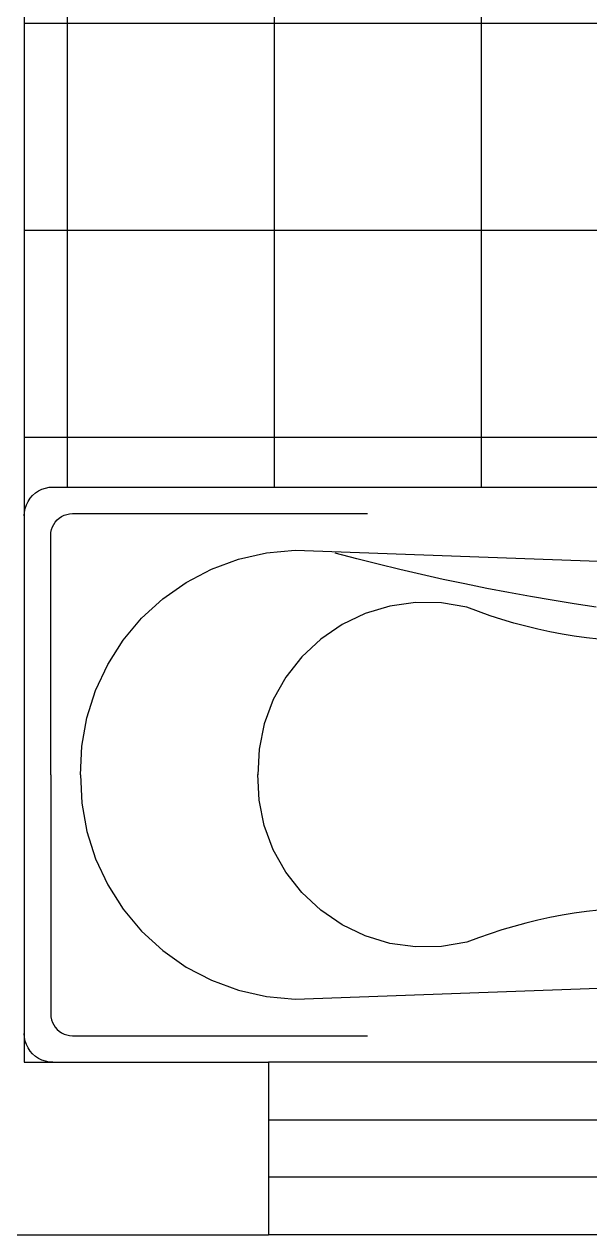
# Model space of a CAD drawing. Header units: centimetres. Extents: x 921 to 2601, y 2858 to 4336.
# Drawn here: x 1569.1 to 1655.9, y 3173.7 to 3359.4 of the extents above; entities that cross this region are included whole.
import ezdxf

# ---------------------------------------------------------------- set-up
doc = ezdxf.new("R2010")
doc.units = ezdxf.units.CM
doc.layers.add('結構', color=7, linetype='Continuous')

msp = doc.modelspace()

# ---------------------------------------------------------------- hatches: boundary and pattern name
at = {"layer": '結構'}
h = msp.add_hatch(dxfattribs=at)
h.set_pattern_fill('NET', color=256, scale=10)
h.set_pattern_definition([(0, (-43.48, -926.724), (0, 31.75), []), (90, (-43.48, -926.724), (-31.75, 2e-15), [])])
h.paths.add_polyline_path([(1569.13, 3284.7), (1569.66, 3286.24), (1570.81, 3287.56), (1572.38, 3288.33), (1573.54, 3288.41), (1743.99, 3288.41), (1745.54, 3287.88), (1746.85, 3286.73), (1747.7, 3285.01), (1747.7, 3502.2), (1667.9, 3502.2), (1667.58, 3497.3), (1665.33, 3485.99), (1661.63, 3475.06), (1656.52, 3464.72), (1650.12, 3455.13), (1642.51, 3446.46), (1633.84, 3438.85), (1624.25, 3432.44), (1613.9, 3427.34), (1602.98, 3423.63), (1591.67, 3421.38), (1584.57, 3420.92), (1584.57, 3420.63), (1580.16, 3420.63), (1580.16, 3502.2), (1569.13, 3502.2)])
h.paths.add_polyline_path([(1670.17, 3334.39), (1671.22, 3337.09), (1672.71, 3339.57), (1674.61, 3341.75), (1676.28, 3343.13), (1677.48, 3343.94), (1679.24, 3345.19), (1681.75, 3346.62), (1684.38, 3347.81), (1687.11, 3348.74), (1689.92, 3349.4), (1692.07, 3349.7), (1693.5, 3349.83), (1724.57, 3352.65), (1723.85, 3355.86), (1742.7, 3355.86), (1743.54, 3351.5), (1744.23, 3347.11), (1744.77, 3342.7), (1745.15, 3338.28), (1745.38, 3333.84), (1745.46, 3329.4), (1745.38, 3324.96), (1745.15, 3320.53), (1744.77, 3316.1), (1744.23, 3311.7), (1743.54, 3307.31), (1742.7, 3302.95), (1723.85, 3302.95), (1724.57, 3306.13), (1693.5, 3308.94), (1691.35, 3309.14), (1688.51, 3309.67), (1685.74, 3310.47), (1683.05, 3311.53), (1680.48, 3312.84), (1678.65, 3314), (1677.48, 3314.83), (1675.69, 3316.05), (1673.61, 3318.07), (1671.91, 3320.41), (1670.63, 3323.01), (1669.82, 3325.79), (1669.57, 3327.94), (1669.53, 3329.39), (1669.59, 3331.55)], flags=16)
h.paths.add_polyline_path([(1673.41, 3332.83), (1673.99, 3334.22), (1674.82, 3335.61), (1676.03, 3337.19), (1677.38, 3338.61), (1678.87, 3339.88), (1680.48, 3340.98), (1682.31, 3342.01), (1684.17, 3342.88), (1686.1, 3343.6), (1687.79, 3344.09), (1689.39, 3344.47), (1690.99, 3344.77), (1692.6, 3345), (1694.22, 3345.16), (1695.84, 3345.25), (1697.47, 3345.27), (1699.09, 3345.22), (1700.71, 3345.09), (1702.33, 3344.9), (1703.93, 3344.63), (1705.52, 3344.29), (1707.38, 3343.8), (1709.31, 3343.14), (1711.2, 3342.32), (1713.01, 3341.35), (1714.75, 3340.25), (1716.26, 3339.05), (1717.65, 3337.68), (1718.9, 3336.17), (1719.9, 3334.64), (1720.54, 3333.3), (1720.99, 3331.87), (1721.23, 3330.39), (1721.27, 3328.88), (1721.09, 3327.39), (1720.71, 3325.94), (1720.13, 3324.55), (1719.29, 3323.16), (1718.09, 3321.58), (1716.74, 3320.16), (1715.25, 3318.89), (1713.64, 3317.79), (1711.81, 3316.76), (1709.95, 3315.89), (1708.02, 3315.17), (1706.32, 3314.68), (1704.73, 3314.31), (1703.13, 3314), (1701.52, 3313.77), (1699.9, 3313.61), (1698.28, 3313.52), (1696.65, 3313.5), (1695.03, 3313.55), (1693.41, 3313.68), (1691.79, 3313.88), (1690.19, 3314.14), (1688.6, 3314.48), (1686.74, 3314.97), (1684.81, 3315.63), (1682.92, 3316.45), (1681.1, 3317.42), (1679.37, 3318.52), (1677.86, 3319.72), (1676.46, 3321.09), (1675.22, 3322.6), (1674.22, 3324.13), (1673.58, 3325.47), (1673.13, 3326.9), (1672.88, 3328.38), (1672.85, 3329.89), (1673.02, 3331.38)], flags=0)
h.paths.add_polyline_path([(1672.88, 3330.39), (1672.85, 3328.88), (1673.02, 3327.39), (1673.41, 3325.94), (1673.99, 3324.55), (1674.82, 3323.16), (1676.03, 3321.58), (1677.38, 3320.16), (1678.87, 3318.89), (1680.48, 3317.79), (1682.31, 3316.76), (1684.17, 3315.89), (1686.1, 3315.17), (1687.79, 3314.68), (1689.39, 3314.31), (1690.99, 3314), (1692.6, 3313.77), (1694.22, 3313.61), (1695.84, 3313.52), (1697.47, 3313.5), (1699.09, 3313.55), (1700.71, 3313.68), (1702.33, 3313.88), (1703.93, 3314.14), (1705.52, 3314.48), (1707.38, 3314.97), (1709.31, 3315.63), (1711.2, 3316.45), (1713.01, 3317.42), (1714.75, 3318.52), (1716.26, 3319.72), (1717.65, 3321.09), (1718.9, 3322.6), (1719.9, 3324.13), (1720.54, 3325.47), (1720.99, 3326.9), (1721.23, 3328.38), (1721.27, 3329.89), (1721.09, 3331.38), (1720.71, 3332.83), (1720.13, 3334.22), (1719.29, 3335.61), (1718.09, 3337.19), (1716.74, 3338.61), (1715.25, 3339.88), (1713.64, 3340.98), (1711.81, 3342.01), (1709.95, 3342.88), (1708.02, 3343.6), (1706.32, 3344.09), (1704.73, 3344.47), (1703.13, 3344.77), (1701.52, 3345), (1699.9, 3345.16), (1698.28, 3345.25), (1696.65, 3345.27), (1695.03, 3345.22), (1693.41, 3345.09), (1691.79, 3344.9), (1690.19, 3344.63), (1688.6, 3344.29), (1686.74, 3343.8), (1684.81, 3343.14), (1682.92, 3342.32), (1681.1, 3341.35), (1679.37, 3340.25), (1677.86, 3339.05), (1676.46, 3337.68), (1675.22, 3336.17), (1674.22, 3334.64), (1673.58, 3333.3), (1673.13, 3331.87)], flags=0)
h.paths.add_polyline_path([(1682.3, 3403.58), (1680.8, 3406.05), (1679.64, 3408.7), (1678.86, 3411.48), (1678.45, 3414.34), (1678.43, 3417.23), (1678.45, 3420.11), (1678.86, 3422.98), (1679.64, 3425.75), (1680.8, 3428.4), (1682.3, 3430.87), (1684.12, 3433.11), (1686.23, 3435.09), (1688.58, 3436.77), (1691.14, 3438.11), (1693.86, 3439.09), (1696.68, 3439.7), (1699.56, 3439.93), (1701.77, 3440.01), (1704.71, 3440.04), (1707.66, 3439.98), (1710.6, 3439.83), (1713.53, 3439.61), (1717.06, 3439.23), (1743.49, 3431.96), (1743.49, 3417.23), (1743.49, 3402.49), (1717.19, 3395.26), (1715, 3394.99), (1712.07, 3394.72), (1709.13, 3394.53), (1706.19, 3394.43), (1703.24, 3394.42), (1699.96, 3394.49), (1696.68, 3394.75), (1693.86, 3395.36), (1691.14, 3396.34), (1688.58, 3397.69), (1686.23, 3399.36), (1684.12, 3401.34)], flags=16)
h.paths.add_polyline_path([(1686.27, 3405.62), (1685.37, 3406.88), (1684.39, 3408.69), (1683.62, 3410.61), (1683.1, 3412.6), (1682.82, 3414.65), (1682.8, 3416.2), (1682.85, 3417.23), (1682.78, 3418.77), (1682.93, 3420.83), (1683.33, 3422.85), (1683.98, 3424.81), (1684.85, 3426.68), (1686.17, 3428.78), (1688.95, 3430.14), (1691.71, 3431.28), (1694.54, 3432.23), (1697.42, 3433), (1700.35, 3433.59), (1703.3, 3433.98), (1706.28, 3434.18), (1709.26, 3434.2), (1712.24, 3434.02), (1715.2, 3433.65), (1718.13, 3433.09), (1721, 3432.34), (1723.31, 3431.08), (1724.62, 3430.55), (1726.3, 3429.25), (1727.57, 3427.54), (1728.4, 3425.39), (1728.4, 3409.36), (1727.89, 3407.55), (1726.79, 3405.75), (1725.25, 3404.3), (1724, 3403.65), (1723.35, 3403.39), (1721.02, 3402.11), (1718.13, 3401.37), (1715.2, 3400.8), (1712.24, 3400.43), (1709.26, 3400.25), (1706.28, 3400.27), (1703.3, 3400.47), (1700.35, 3400.87), (1697.42, 3401.45), (1694.54, 3402.22), (1691.71, 3403.18), (1688.95, 3404.31)], flags=0)
h.paths.add_polyline_path([(1726.04, 3405), (1726.74, 3405.79), (1727.37, 3406.63), (1728.14, 3408.21), (1728.21, 3408.56), (1727.58, 3406.92), (1726.32, 3405.22)], flags=0)
h.paths.add_polyline_path([(1721.05, 3414.81), (1722.86, 3415.05), (1723.97, 3416.49), (1723.73, 3418.3), (1722.28, 3419.41), (1720.48, 3419.17), (1719.37, 3417.73), (1719.6, 3415.92)], flags=0)
h.paths.add_polyline_path([(1720.48, 3415.05), (1722.28, 3414.81), (1723.73, 3415.92), (1723.97, 3417.73), (1722.86, 3419.17), (1721.05, 3419.41), (1719.6, 3418.3), (1719.37, 3416.49)], flags=0)
h.paths.add_polyline_path([(1731.82, 3410.21), (1732.93, 3411.66), (1734.73, 3411.9), (1736.18, 3410.79), (1736.42, 3408.98), (1735.31, 3407.54), (1733.5, 3407.3), (1732.05, 3408.41)], flags=0)
h.paths.add_polyline_path([(1732.93, 3407.54), (1734.73, 3407.3), (1736.18, 3408.41), (1736.42, 3410.21), (1735.31, 3411.66), (1733.5, 3411.9), (1732.05, 3410.79), (1731.82, 3408.98)], flags=0)
h.paths.add_polyline_path([(1725.78, 3429.73), (1727.2, 3428.15), (1727.52, 3427.51), (1726.96, 3428.42), (1726.26, 3429.2), (1725.22, 3430.17), (1724.59, 3430.49)], flags=0)
h.paths.add_polyline_path([(1733.5, 3422.36), (1735.31, 3422.6), (1736.42, 3424.05), (1736.18, 3425.85), (1734.73, 3426.96), (1732.93, 3426.72), (1731.82, 3425.28), (1732.05, 3423.47)], flags=0)
h.paths.add_polyline_path([(1732.93, 3422.6), (1734.73, 3422.36), (1736.18, 3423.47), (1736.42, 3425.28), (1735.31, 3426.72), (1733.5, 3426.96), (1732.05, 3425.85), (1731.82, 3424.05)], flags=0)
h.paths.add_polyline_path([(1595.32, 3372.8), (1694.86, 3372.8), (1694.86, 3403.18), (1595.32, 3403.18)], flags=24)

# ---------------------------------------------------------------- linework, layer by layer
for p, q in [((1569.13, 3502.2), (1569.13, 3284)), ((1572.4, 3288.26), (1572.97, 3288.37)), ((1572.97, 3288.37), (1573.54, 3288.41)), ((1573.54, 3288.41), (1743.29, 3288.41)), ((1569.73, 3286.2), (1570.05, 3286.68)), ((1570.05, 3286.68), (1570.43, 3287.12)), ((1570.43, 3287.12), (1570.86, 3287.5)), ((1570.86, 3287.5), (1571.34, 3287.82)), ((1571.34, 3287.82), (1571.86, 3288.07)), ((1571.86, 3288.07), (1572.4, 3288.26)), ((1569.17, 3284.58), (1569.29, 3285.14)), ((1569.29, 3285.14), (1569.47, 3285.69)), ((1569.47, 3285.69), (1569.73, 3286.2)), ((1569.13, 3284), (1569.17, 3284.58)), ((1569.13, 3284), (1569.13, 3204.59)), ((1573.66, 3282.68), (1573.9, 3283.04)), ((1573.9, 3283.04), (1574.18, 3283.36)), ((1574.18, 3283.36), (1574.51, 3283.65)), ((1574.51, 3283.65), (1574.87, 3283.89)), ((1574.87, 3283.89), (1575.25, 3284.08)), ((1575.25, 3284.08), (1575.66, 3284.22)), ((1575.66, 3284.22), (1576.09, 3284.3)), ((1576.09, 3284.3), (1576.52, 3284.33)), ((1576.52, 3284.33), (1621.82, 3284.33)), ((1573.21, 3281.02), (1573.24, 3281.46)), ((1573.21, 3244.29), (1573.21, 3281.02)), ((1573.24, 3281.46), (1573.33, 3281.88)), ((1573.33, 3281.88), (1573.46, 3282.29)), ((1573.46, 3282.29), (1573.66, 3282.68)), ((1597.88, 3275.83), (1602.01, 3277.34)), ((1602.01, 3277.34), (1606.31, 3278.31)), ((1606.31, 3278.31), (1610.69, 3278.71)), ((1610.69, 3278.71), (1719.81, 3274.83)), ((1620.16, 3277.4), (1616.86, 3278.27)), ((1623.46, 3276.56), (1620.16, 3277.4)), ((1593.98, 3273.79), (1597.88, 3275.83)), ((1626.77, 3275.76), (1623.46, 3276.56)), ((1630.09, 3274.99), (1626.77, 3275.76)), ((1590.38, 3271.26), (1593.98, 3273.79)), ((1633.41, 3274.25), (1630.09, 3274.99)), ((1636.75, 3273.55), (1633.41, 3274.25)), ((1640.09, 3272.87), (1636.75, 3273.55)), ((1643.43, 3272.23), (1640.09, 3272.87)), ((1646.79, 3271.63), (1643.43, 3272.23)), ((1650.14, 3271.05), (1646.79, 3271.63)), ((1587.14, 3268.29), (1590.38, 3271.26)), ((1625.25, 3270.16), (1621.46, 3269.02)), ((1629.17, 3270.71), (1625.25, 3270.16)), ((1633.13, 3270.66), (1629.17, 3270.71)), ((1637.03, 3270), (1633.13, 3270.66)), ((1638.81, 3269.32), (1637.03, 3270)), ((1653.51, 3270.51), (1650.14, 3271.05)), ((1656.87, 3270), (1653.51, 3270.51)), ((1584.31, 3264.91), (1587.14, 3268.29)), ((1621.46, 3269.02), (1617.89, 3267.31)), ((1640.6, 3268.68), (1638.81, 3269.32)), ((1642.41, 3268.09), (1640.6, 3268.68)), ((1644.23, 3267.55), (1642.41, 3268.09)), ((1617.89, 3267.31), (1614.62, 3265.08)), ((1646.07, 3267.05), (1644.23, 3267.55)), ((1647.92, 3266.61), (1646.07, 3267.05)), ((1649.77, 3266.21), (1647.92, 3266.61)), ((1651.64, 3265.85), (1649.77, 3266.21)), ((1581.94, 3261.2), (1584.31, 3264.91)), ((1614.62, 3265.08), (1611.73, 3262.37)), ((1653.52, 3265.55), (1651.64, 3265.85)), ((1655.4, 3265.3), (1653.52, 3265.55)), ((1657.29, 3265.09), (1655.4, 3265.3)), ((1611.73, 3262.37), (1609.29, 3259.25)), ((1580.08, 3257.22), (1581.94, 3261.2)), ((1609.29, 3259.25), (1607.35, 3255.8)), ((1578.75, 3253.02), (1580.08, 3257.22)), ((1607.35, 3255.8), (1605.97, 3252.09)), ((1577.97, 3248.69), (1578.75, 3253.02)), ((1605.97, 3252.09), (1605.16, 3248.22)), ((1577.77, 3244.29), (1577.97, 3248.69)), ((1605.16, 3248.22), (1604.96, 3244.26)), ((1573.21, 3244.29), (1573.21, 3207.56)), ((1577.77, 3244.29), (1577.97, 3239.9)), ((1605.16, 3240.37), (1604.96, 3244.32)), ((1605.97, 3236.49), (1605.16, 3240.37)), ((1577.97, 3239.9), (1578.75, 3235.56)), ((1607.35, 3232.78), (1605.97, 3236.49)), ((1578.75, 3235.56), (1580.08, 3231.37)), ((1609.29, 3229.33), (1607.35, 3232.78)), ((1580.08, 3231.37), (1581.94, 3227.38)), ((1611.73, 3226.21), (1609.29, 3229.33)), ((1581.94, 3227.38), (1584.31, 3223.67)), ((1614.62, 3223.51), (1611.73, 3226.21)), ((1584.31, 3223.67), (1587.14, 3220.3)), ((1617.89, 3221.27), (1614.62, 3223.51)), ((1657.29, 3223.5), (1655.4, 3223.29)), ((1646.07, 3221.53), (1644.23, 3221.03)), ((1647.92, 3221.98), (1646.07, 3221.53)), ((1649.77, 3222.38), (1647.92, 3221.98)), ((1651.64, 3222.73), (1649.77, 3222.38)), ((1653.52, 3223.03), (1651.64, 3222.73)), ((1655.4, 3223.29), (1653.52, 3223.03)), ((1587.14, 3220.3), (1590.38, 3217.32)), ((1621.46, 3219.56), (1617.89, 3221.27)), ((1640.6, 3219.9), (1638.81, 3219.27)), ((1642.41, 3220.49), (1640.6, 3219.9)), ((1644.23, 3221.03), (1642.41, 3220.49)), ((1625.25, 3218.42), (1621.46, 3219.56)), ((1629.17, 3217.87), (1625.25, 3218.42)), ((1633.13, 3217.93), (1629.17, 3217.87)), ((1637.03, 3218.58), (1633.13, 3217.93)), ((1638.81, 3219.27), (1637.03, 3218.58)), ((1590.38, 3217.32), (1593.98, 3214.79)), ((1593.98, 3214.79), (1597.88, 3212.76)), ((1597.88, 3212.76), (1602.01, 3211.24)), ((1610.69, 3209.88), (1719.81, 3213.76)), ((1602.01, 3211.24), (1606.31, 3210.28)), ((1606.31, 3210.28), (1610.69, 3209.88)), ((1573.21, 3207.56), (1573.24, 3207.13)), ((1573.24, 3207.13), (1573.33, 3206.71)), ((1573.33, 3206.71), (1573.46, 3206.3)), ((1573.46, 3206.3), (1573.66, 3205.91)), ((1573.66, 3205.91), (1573.9, 3205.55)), ((1573.9, 3205.55), (1574.18, 3205.22)), ((1574.18, 3205.22), (1574.51, 3204.94)), ((1574.51, 3204.94), (1574.87, 3204.7)), ((1569.17, 3204.01), (1569.13, 3204.59)), ((1569.13, 3204.59), (1569.13, 3200.18)), ((1569.29, 3203.44), (1569.17, 3204.01)), ((1569.47, 3202.9), (1569.29, 3203.44)), ((1569.73, 3202.38), (1569.47, 3202.9)), ((1574.87, 3204.7), (1575.25, 3204.51)), ((1575.25, 3204.51), (1575.66, 3204.37)), ((1575.66, 3204.37), (1576.09, 3204.28)), ((1576.09, 3204.28), (1576.52, 3204.25)), ((1576.52, 3204.25), (1621.82, 3204.25)), ((1570.05, 3201.9), (1569.73, 3202.38)), ((1570.43, 3201.47), (1570.05, 3201.9)), ((1570.86, 3201.09), (1570.43, 3201.47)), ((1571.34, 3200.77), (1570.86, 3201.09)), ((1569.13, 3200.18), (1573.54, 3200.18)), ((1571.86, 3200.51), (1571.34, 3200.77)), ((1572.4, 3200.33), (1571.86, 3200.51)), ((1572.97, 3200.21), (1572.4, 3200.33)), ((1573.54, 3200.18), (1572.97, 3200.21)), ((1573.54, 3200.18), (1606.61, 3200.18)), ((1606.61, 3200.18), (1606.61, 3191.36)), ((1705.82, 3200.18), (1606.61, 3200.18)), ((1606.61, 3191.36), (1705.82, 3191.36)), ((1606.61, 3191.36), (1606.61, 3182.54)), ((1705.82, 3182.54), (1606.61, 3182.54)), ((1606.61, 3182.54), (1606.61, 3173.72)), ((1086.34, 3173.72), (1606.61, 3173.72)), ((1705.82, 3173.72), (1606.61, 3173.72))]:
    msp.add_line(p, q, dxfattribs=at)

doc.saveas('drawing.dxf')
